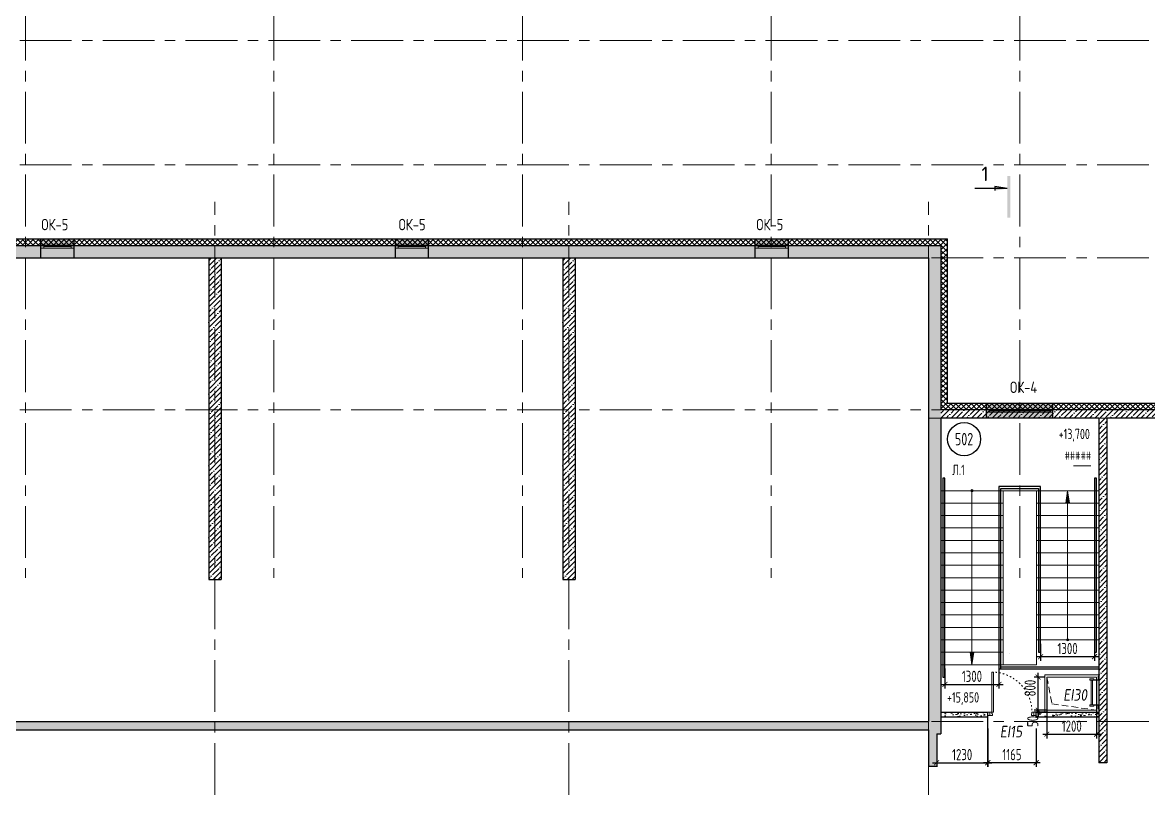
# Model space of a CAD drawing. Header units: millimetres. Extents: x -13407 to 8917537, y -2611 to 109271.
# Drawn here: x 29500 to 56677, y 18269 to 36828 of the extents above; entities that cross this region are included whole.
import ezdxf
from ezdxf import colors
from ezdxf.entities.mleader import LeaderData, LeaderLine
from ezdxf.enums import TextEntityAlignment as Align
from ezdxf.math import Vec2, Vec3

# ---------------------------------------------------------------- set-up
doc = ezdxf.new("R2010")
doc.units = ezdxf.units.MM
for name, pattern in [('ACAD_ISO03W100', [30, 12, -18]), ('CENTER', [2, 1.25, -0.25, 0.25, -0.25]), ('DASHED', [19.05, 12.7, -6.35]), ('HIDDEN2', [4.7625, 3.175, -1.5875])]:
    doc.linetypes.add(name, pattern=pattern)
doc.layers.get('Defpoints').update_dxf_attribs({"color": 6})
for name, color, linetype, lineweight in [('АР_Двери', 5, 'Continuous', 18), ('АР_Двери фасада', 1, 'Continuous', 15), ('АР_Лестницы', 250, 'Continuous', 15), ('АР_Лестницы ограждение', 94, 'Continuous', 25), ('АР_Маркер экспликации', 239, 'Continuous', 13), ('АР_Навесной фасад', 5, 'Continuous', 5), ('АР_Номер помещения', 1, 'Continuous', 25), ('АР_Окна БЛОК', 250, 'Continuous', 13), ('АР_Оси', 193, 'Continuous', 9), ('АР_Отметки', 250, 'Continuous', 15), ('АР_Перегородки газоблок', 165, 'Continuous', 30), ('АР_Перегородки газоблок_Штрих', 165, 'Continuous', 5), ('АР_Помещения_площадь', 19, 'Continuous', 9), ('АР_Размеры дверей', 15, 'Continuous', 0), ('АР_Разрезы', 175, 'Continuous', 9), ('АР_стены', 250, 'Continuous', 30), ('АР_Сущ Несущая стена', 202, 'Continuous', 30), ('АР_тонкая линия', 250, 'Continuous', 0), ('АР_Утеплитель', 250, 'Continuous', 9), ('АР_Штриховка монолит', 250, 'Continuous', 9), ('Маркировка ОКОН', 7, 'Continuous', 18), ('Специальное оборудование', 7, 'Continuous', 9), ('СТЕНЫ кирпич ЛИДЕР', 250, 'Continuous', 15)]:
    doc.layers.add(name, color=color, linetype=linetype, lineweight=lineweight)
doc.layers.add('АР_ПБ_Двери', color=7, linetype='Continuous', lineweight=15, true_color=0xdb0000)
doc.layers.add('Тонкая', color=7, linetype='Continuous')
doc.layers.get('Defpoints').off()
doc.styles.add('ISOCPEUR', font='isocpeur.ttf', dxfattribs={"width": 0.7})
doc.styles.add('METRO-STYLE', font='isocpeur.ttf', dxfattribs={"width": 0.9, "oblique": 15})
doc.styles.add('PDF ISOCPEUR', font='isocpeur.ttf')
doc.styles.get("Standard").update_dxf_attribs({"font": 'arial.ttf'})
doc.styles.add('Архитект', font='isocpeur.ttf', dxfattribs={"width": 0.8, "oblique": 8})
doc.dimstyles.new('R_100', dxfattribs={"dimtxt": 270, "dimasz": 120, "dimexe": 100, "dimexo": 0, "dimgap": 60, "dimtad": 1, "dimdec": 0, "dimrnd": 5, "dimzin": 0, "dimdsep": 46, "dimtxsty": 'ISOCPEUR', "dimblk": 'ARCHTICK', "dimcen": 0, "dimdle": 100, "dimclrd": 256, "dimclre": 256, "dimclrt": 256, "dimadec": 0, "dimazin": 0, "dimtfac": 2, "dimtdec": 0, "dimtofl": 0, "dimtmove": 1, "dimatfit": 3, "dimfxl": 1, "dimtvp": 3, "dimtolj": 1, "dimtzin": 0, "dimarcsym": 0})
pattern_1 = [(45, (-945096.63, 49153.53), (-61.871843, 61.871843), []), (135, (-945096.63, 49153.53), (-61.871843, -61.871843), [])]
pattern_2 = [(45, (-951587.81, 109999.9), (-123.743687, 123.743687), []), (45, (-951464.07, 109999.9), (-123.743687, 123.743687), [218.75, -43.75, 0, -43.75])]
pattern_3 = [(50, (-329554.61, -54935.75), (215.178055, -18.82564), [22.5, -247.5]), (355, (-329554.61, -54935.75), (-41.6254, 225.65764), [18, -198]), (100.451444, (-329536.68, -54937.32), (173.55265, 206.832), [19.12206, -210.34263]), (46.1842, (-329554.61, -54875.75), (320.1724, -49.65578), [33.75, -371.25]), (96.63564, (-329527.93, -54879.9), (280.39858, 292.23558), [28.6831, -315.51413]), (351.18416, (-329554.6, -54875.75), (280.39858, 292.23558), [27, -297]), (21, (-329524.61, -54890.75), (179.072116, -120.78567), [22.5, -247.5]), (326, (-329524.61, -54890.75), (72.9946, 217.54501), [18, -198]), (71.451445, (-329509.7, -54900.82), (252.06671, 96.75935), [19.12206, -210.34263]), (37.5, (-329554.615, -54935.754), (3.647957, 99.868156), [0, -195.6, 0, -201, 0, -198.75]), (7.5, (-329554.61, -54935.75), (78.92086, 118.323514), [0, -114.6, 0, -191.1, 0, -75.75]), (327.5, (-329621.515, -54935.754), (160.146731, -6.766462), [0, -75, 0, -234, 0, -310.5]), (317.5, (-329651.51, -54935.75), (174.95585, 30.031495), [0, -97.5, 0, -155.4, 0, -220.5])]

# ---------------------------------------------------------------- blocks, each defined once
blk = doc.blocks.new('*U15')
at = {"true_color": 0xffffff}
h = blk.add_hatch(color=7, dxfattribs=at)
h.dxf.hatch_style = 1
h.paths.add_polyline_path([(-1600, -140), (0, -140), (0, 220), (-1600, 220)])
at = {"lineweight": 30}
for p, q in [((-1600, -140), (-1600, 220)), ((0, -140), (0, 220))]:
    blk.add_line(p, q, dxfattribs=at)
for p, q in [((0, 220), (-1600, 220)), ((-1600, 70), (0, 70)), ((-1600, 0), (0, 0)), ((-1530, 0), (-1530, 70)), ((-1530, 35), (-70, 35)), ((-70, 0), (-70, 70)), ((-1600, -140), (0, -140)), ((-1600, -140), (-1600, -140)), ((-1600, -140), (-1600, -140)), ((0, -140), (0, -140)), ((0, -140), (0, -140))]:
    blk.add_line(p, q)
blk = doc.blocks.new('*U20')
at = {"true_color": 0xffffff}
h = blk.add_hatch(color=7, dxfattribs=at)
h.dxf.hatch_style = 1
h.paths.add_polyline_path([(-800, -240), (0, -240), (0, 220), (-800, 220)])
at = {"lineweight": 30}
for p, q in [((-800, -240), (-800, 220)), ((0, -240), (0, 220))]:
    blk.add_line(p, q, dxfattribs=at)
for p, q in [((0, 220), (-800, 220)), ((-800, 70), (0, 70)), ((-800, 0), (0, 0)), ((-730, 0), (-730, 70)), ((-730, 35), (-70, 35)), ((-70, 0), (-70, 70)), ((-800, -240), (0, -240)), ((-800, -240), (-800, -240)), ((-800, -240), (-800, -240)), ((0, -240), (0, -240)), ((0, -240), (0, -240))]:
    blk.add_line(p, q)
blk = doc.blocks.new('_DotSmall')
at = {"color": 0, "linetype": 'ByBlock', "const_width": 0.5}
blk.add_lwpolyline([(-0.0625, 0, 1), (0.0625, 0, 1)], format="xyb", close=True, dxfattribs=at)
blk = doc.blocks.new('A$C60573c2e')
at = {"layer": 'АР_Разрезы', "ltscale": 100}
h = blk.add_hatch(color=5, dxfattribs=at)
h.dxf.hatch_style = 1
h.paths.add_polyline_path([(59699, -43275), (59769, -43275), (59769, -42275), (59699, -42275)])
h.paths.add_polyline_path([(59398, -42625), (59699, -42575), (59398, -42575)])
h.paths.add_polyline_path([(59398, -42575), (59699, -42575), (59398, -42525)])
at = {"layer": 'АР_Разрезы', "color": 5, "lineweight": 25, "ltscale": 100}
for p, q in [((59699, -42575), (59398, -42525)), ((59398, -42525), (59398, -42625))]:
    blk.add_line(p, q, dxfattribs=at)
blk.add_lwpolyline([(59699, -42575), (58915, -42575)], dxfattribs=at)
at = {"layer": 'АР_Разрезы', "color": 5, "lineweight": 25, "ltscale": 100, "insert": (59249, -42045), "char_height": 350, "width": 583.33, "attachment_point": 3, "style": 'METRO-STYLE'}
blk.add_mtext('{\\Q0;\\W1;1}', dxfattribs=at)
blk = doc.blocks.new('_ArchTick')
at = {"color": 0, "linetype": 'ByBlock', "const_width": 0.15}
blk.add_lwpolyline([(-0.5, -0.5), (0.5, 0.5)], dxfattribs=at)
blk = doc.blocks.new('*D163')
at = {"layer": 'АР_Размеры дверей', "lineweight": -2, "ltscale": 100, "transparency": 16777216}
for p, q in [((52798, 19790), (52798, 18863)), ((53965, 19790), (53965, 18863)), ((54065, 18963), (52698, 18963))]:
    blk.add_line(p, q, dxfattribs=at)
at = {"layer": 'АР_Размеры дверей', "lineweight": -2, "ltscale": 100, "transparency": 16777216, "xscale": 120, "yscale": 120, "zscale": 120, "rotation": 180}
blk.add_blockref('_ArchTick', (52798, 18963), dxfattribs=at)
at = {"layer": 'АР_Размеры дверей', "lineweight": -2, "ltscale": 100, "transparency": 16777216, "xscale": 120, "yscale": 120, "zscale": 120}
blk.add_blockref('_ArchTick', (53965, 18963), dxfattribs=at)
at = {"layer": 'АР_Размеры дверей', "ltscale": 100, "transparency": 16777216, "insert": (53381, 19158), "char_height": 270, "attachment_point": 5, "style": 'ISOCPEUR'}
blk.add_mtext('\\A1;1165', dxfattribs=at)
blk = doc.blocks.new('*U81')
for points in [[(0, 0), (0, -80), (55, -80), (55, 0), (0, 0)], [(55, -80), (55, 0), (115, 0), (115, -40), (100, -40), (100, -80), (55, -80)], [(1115, -80), (1115, 0), (1055, 0), (1055, -40), (1070, -40), (1070, -80), (1115, -80)], [(1170, 0), (1170, -80), (1115, -80), (1115, 0), (1170, 0)]]:
    blk.add_lwpolyline(points)
blk.add_lwpolyline([(100, -80), (100, -1050), (140, -1050), (140, -80)], close=True)
at = {"linetype": 'ACAD_ISO03W100', "ltscale": 3}
blk.add_arc((100, -80), 970, 270, 0, dxfattribs=at)
blk = doc.blocks.new('*U82')
at = {"layer": 'АР_Номер помещения', "color": 7}
blk.add_circle((-17144, 1776), 400, dxfattribs=at)
at = {"layer": 'АР_Помещения_площадь', "color": 7}
blk.add_line((-14083, 1130), (-14505, 1130), dxfattribs=at)
at = {"color": 7, "style": 'ISOCPEUR', "width": 0.7, "flags": 1}
blk.add_attdef('КАТЕГОРИЯ', (-499, -2092), '', height=250, dxfattribs=at)
at = {"layer": 'АР_Номер помещения', "color": 7, "style": 'ISOCPEUR', "width": 0.7}
blk.add_attdef('НОМЕР_ПОМЕЩЕНИЯ', text='', height=300, dxfattribs=at).set_placement((-17144, 1776), align=Align.MIDDLE_CENTER)
at = {"layer": 'АР_Помещения_площадь', "color": 7, "style": 'ISOCPEUR', "width": 0.7}
blk.add_attdef('ПЛОЩАДЬ_ПОМЕЩЕНИЯ', text='', height=200, dxfattribs=at).set_placement((-14078, 1376), align=Align.MIDDLE_RIGHT)
at = {"layer": 'АР_Помещения_площадь', "color": 7, "lineweight": 30, "width": 0.7, "flags": 104}
blk.add_attdef('ИМЯ_ПОМЕЩЕНИЯ', text='', height=100, dxfattribs=at).set_placement((158, 1217), align=Align.MIDDLE_CENTER)
blk = doc.blocks.new('*D167')
at = {"layer": 'АР_Размеры дверей', "lineweight": -2, "ltscale": 100, "transparency": 16777216}
for p, q in [((52795, 20060), (52795, 18863)), ((51565, 19660), (51565, 18863)), ((51465, 18963), (52895, 18963))]:
    blk.add_line(p, q, dxfattribs=at)
at = {"layer": 'АР_Размеры дверей', "lineweight": -2, "ltscale": 100, "transparency": 16777216, "xscale": 120, "yscale": 120, "zscale": 120, "rotation": 180}
blk.add_blockref('_ArchTick', (51565, 18963), dxfattribs=at)
at = {"layer": 'АР_Размеры дверей', "lineweight": -2, "ltscale": 100, "transparency": 16777216, "xscale": 120, "yscale": 120, "zscale": 120}
blk.add_blockref('_ArchTick', (52795, 18963), dxfattribs=at)
at = {"layer": 'АР_Размеры дверей', "ltscale": 100, "transparency": 16777216, "insert": (52180, 19158), "char_height": 270, "attachment_point": 5, "style": 'ISOCPEUR'}
blk.add_mtext('\\A1;1230', dxfattribs=at)
blk = doc.blocks.new('*D132')
at = {"layer": 'АР_Размеры дверей', "lineweight": -2, "ltscale": 100, "transparency": 16777216}
for p, q in [((54230, 20230), (53915, 20230)), ((54230, 20180), (53915, 20180)), ((54015, 20230), (54015, 20350)), ((54015, 20180), (54015, 20060))]:
    blk.add_line(p, q, dxfattribs=at)
at = {"layer": 'АР_Размеры дверей', "lineweight": -2, "ltscale": 100, "transparency": 16777216, "xscale": 120, "yscale": 120, "zscale": 120}
for p, rotation in [((54015, 20230), 270), ((54015, 20180), 90)]:
    blk.add_blockref('_ArchTick', p, dxfattribs=dict(at, rotation=rotation))
at = {"layer": 'АР_Размеры дверей', "ltscale": 100, "transparency": 16777216, "insert": (53884, 19960), "char_height": 270, "attachment_point": 5, "rotation": 90, "style": 'ISOCPEUR'}
blk.add_mtext('\\A1;50', dxfattribs=at)
blk = doc.blocks.new('*D133')
at = {"layer": 'АР_Размеры дверей', "lineweight": -2, "ltscale": 100, "transparency": 16777216}
for p, q in [((54180, 21030), (53915, 21030)), ((54015, 20130), (54015, 21130)), ((54230, 20230), (53915, 20230))]:
    blk.add_line(p, q, dxfattribs=at)
at = {"layer": 'АР_Размеры дверей', "lineweight": -2, "ltscale": 100, "transparency": 16777216, "xscale": 120, "yscale": 120, "zscale": 120}
for p, rotation in [((54015, 21030), 90), ((54015, 20230), 270)]:
    blk.add_blockref('_ArchTick', p, dxfattribs=dict(at, rotation=rotation))
at = {"layer": 'АР_Размеры дверей', "ltscale": 100, "transparency": 16777216, "insert": (53820, 20764), "char_height": 270, "attachment_point": 5, "rotation": 90, "style": 'ISOCPEUR'}
blk.add_mtext('\\A1;800', dxfattribs=at)
blk = doc.blocks.new('*D134')
at = {"layer": 'АР_Размеры дверей', "lineweight": -2, "ltscale": 100, "transparency": 16777216}
for p, q in [((54225, 20948), (54225, 19551)), ((55425, 20948), (55425, 19551)), ((54125, 19651), (55525, 19651))]:
    blk.add_line(p, q, dxfattribs=at)
at = {"layer": 'АР_Размеры дверей', "lineweight": -2, "ltscale": 100, "transparency": 16777216, "xscale": 120, "yscale": 120, "zscale": 120, "rotation": 180}
blk.add_blockref('_ArchTick', (54225, 19651), dxfattribs=at)
at = {"layer": 'АР_Размеры дверей', "lineweight": -2, "ltscale": 100, "transparency": 16777216, "xscale": 120, "yscale": 120, "zscale": 120}
blk.add_blockref('_ArchTick', (55425, 19651), dxfattribs=at)
at = {"layer": 'АР_Размеры дверей', "ltscale": 100, "transparency": 16777216, "insert": (54825, 19846), "char_height": 270, "attachment_point": 5, "style": 'ISOCPEUR'}
blk.add_mtext('\\A1;1200', dxfattribs=at)
blk = doc.blocks.new('*U97')
h = blk.add_hatch(color=256)
h.dxf.hatch_style = 1
edge = h.paths.add_edge_path()
edge.add_arc((0, 0), 27.6, 359.64, 719.64)
h = blk.add_hatch(color=256)
h.dxf.hatch_style = 1
h.paths.add_polyline_path([(3300, -44), (3300, 44), (3600, 0)])
blk.add_line((3600, 0), (0, 0))
blk.add_lwpolyline([(3300, 44), (3300, -44), (3600, 0), (3300, 44)])
blk.add_circle((0, 0), 27.6)
blk = doc.blocks.new('*U98')
h = blk.add_hatch(color=256)
h.dxf.hatch_style = 1
edge = h.paths.add_edge_path()
edge.add_arc((0, 0), 27.6, 359.64, 719.64)
h = blk.add_hatch(color=256)
h.dxf.hatch_style = 1
h.paths.add_polyline_path([(3900, -44), (3900, 44), (4200, 0)])
blk.add_line((4200, 0), (0, 0))
blk.add_lwpolyline([(3900, 44), (3900, -44), (4200, 0), (3900, 44)])
blk.add_circle((0, 0), 27.6)
blk = doc.blocks.new('*D165')
at = {"layer": 'АР_Размеры дверей', "lineweight": -2, "ltscale": 100, "transparency": 16777216}
for p, q in [((55375, 22171), (55375, 21423)), ((54073, 21830), (54073, 21423)), ((53973, 21523), (55475, 21523))]:
    blk.add_line(p, q, dxfattribs=at)
at = {"layer": 'АР_Размеры дверей', "lineweight": -2, "ltscale": 100, "transparency": 16777216, "xscale": 120, "yscale": 120, "zscale": 120, "rotation": 180}
blk.add_blockref('_ArchTick', (54073, 21523), dxfattribs=at)
at = {"layer": 'АР_Размеры дверей', "lineweight": -2, "ltscale": 100, "transparency": 16777216, "xscale": 120, "yscale": 120, "zscale": 120}
blk.add_blockref('_ArchTick', (55375, 21523), dxfattribs=at)
at = {"layer": 'АР_Размеры дверей', "ltscale": 100, "transparency": 16777216, "insert": (54724, 21718), "char_height": 270, "attachment_point": 5, "style": 'ISOCPEUR'}
blk.add_mtext('\\A1;1300', dxfattribs=at)
blk = doc.blocks.new('*D166')
at = {"layer": 'АР_Размеры дверей', "lineweight": -2, "ltscale": 100, "transparency": 16777216}
for p, q in [((51765, 21240), (51765, 20753)), ((53067, 21229), (53067, 20753)), ((51665, 20853), (53167, 20853))]:
    blk.add_line(p, q, dxfattribs=at)
at = {"layer": 'АР_Размеры дверей', "lineweight": -2, "ltscale": 100, "transparency": 16777216, "xscale": 120, "yscale": 120, "zscale": 120, "rotation": 180}
blk.add_blockref('_ArchTick', (51765, 20853), dxfattribs=at)
at = {"layer": 'АР_Размеры дверей', "lineweight": -2, "ltscale": 100, "transparency": 16777216, "xscale": 120, "yscale": 120, "zscale": 120}
blk.add_blockref('_ArchTick', (53067, 20853), dxfattribs=at)
at = {"layer": 'АР_Размеры дверей', "ltscale": 100, "transparency": 16777216, "insert": (52416, 21048), "char_height": 270, "attachment_point": 5, "style": 'ISOCPEUR'}
blk.add_mtext('\\A1;1300', dxfattribs=at)
blk = doc.blocks.new('A$C9b338701')
at = {"layer": 'Специальное оборудование'}
for p, q in [((-95.2875, 208.6161), (-95.2875, 217.5096)), ((-95.2875, 217.5096), (0, 217.5096)), ((-8.8935, 208.6161), (-95.2875, 208.6161)), ((0, 96.8121), (-31.7625, 96.8121)), ((-31.7625, 96.8121), (-31.7625, 0)), ((-31.7625, 0), (0, 0)), ((-8.8935, 96.8121), (-8.8935, 208.6161)), ((0, 217.5096), (0, 96.8121)), ((0, 0), (0, 96.8121)), ((598.775, 64.5414), (0, 64.5414)), ((0, 39.1314), (598.775, 39.1314)), ((598.775, 217.5096), (694.0625, 217.5096)), ((598.775, 96.8121), (598.775, 217.5096)), ((630.5375, 96.8121), (598.775, 96.8121)), ((598.775, 96.8121), (598.775, 0)), ((598.775, 0), (630.5375, 0)), ((694.0625, 208.6161), (607.6685, 208.6161)), ((607.6685, 208.6161), (607.6685, 96.8121)), ((630.5375, 0), (630.5375, 96.8121)), ((694.0625, 217.5096), (694.0625, 208.6161))]:
    blk.add_line(p, q, dxfattribs=at)

msp = doc.modelspace()

# ---------------------------------------------------------------- hatches: boundary and pattern name
at = {"layer": 'АР_Перегородки газоблок_Штрих', "ltscale": 100}
h = msp.add_hatch(dxfattribs=at)
h.set_pattern_fill('AR-CONC', color=256, scale=30)
h.set_pattern_definition(pattern_3)
h.paths.add_polyline_path([(52795, 20180), (52756.1, 20180), (51665, 20180), (51665, 20060), (52795, 20060)])
h = msp.add_hatch(dxfattribs=at)
h.set_pattern_fill('AR-CONC', color=256, scale=30)
h.set_pattern_definition(pattern_3)
h.paths.add_polyline_path([(55475, 20180), (53965, 20180), (53965, 20060), (55475, 20060)])
at = {"layer": 'АР_Утеплитель', "ltscale": 100}
h = msp.add_hatch(dxfattribs=at)
h.set_pattern_fill('ANSI37', color=256, scale=700)
h.set_pattern_definition(pattern_1)
edge = h.paths.add_edge_path()
edge.add_line((38990.3, 11040), (39140.7, 11040))
edge.add_arc((34350.7, 11337), 4799.2, 356.45146, 359.43836)
edge.add_line((39149.7, 11290), (47385, 11290))
edge.add_line((47385, 11290), (47385, 6100))
edge.add_line((47385, 6100), (55265, 6100))
edge.add_line((55265, 6100), (55265, -250))
edge.add_line((55265, -250), (68665, -250))
edge.add_line((68665, -250), (68665, 9760))
edge.add_line((68665, 9760), (62315, 9760))
edge.add_line((62315, 9760), (62315, 27630))
edge.add_line((62315, 27630), (51815, 27630))
edge.add_line((51815, 27630), (51815, 31595))
edge.add_line((51815, 31595), (16715, 31595))
edge.add_line((16715, 31595), (16715, 27630))
edge.add_line((16715, 27630), (11889.8, 27630))
edge.add_line((11889.8, 27630), (11889.8, 27480))
edge.add_line((11889.8, 27480), (16865, 27480))
edge.add_line((16865, 27480), (16865, 31445))
edge.add_line((16865, 31445), (51665, 31445))
edge.add_line((51665, 31445), (51665, 27480))
edge.add_line((51665, 27480), (62165, 27480))
edge.add_line((62165, 27480), (62165, 9610))
edge.add_line((62165, 9610), (68515, 9610))
edge.add_line((68515, 9610), (68515, -100))
edge.add_line((68515, -100), (55415, -100))
edge.add_line((55415, -100), (55415, 6250))
edge.add_line((55415, 6250), (47535, 6250))
edge.add_line((47535, 6250), (47535, 11440))
edge.add_line((47535, 11440), (38999.7, 11440))
edge.add_arc((34187.5, 11353.5), 4812.9, -3.73457, 1.02993, ccw=False)
h = msp.add_hatch(dxfattribs=at)
h.set_pattern_fill('ANSI37', color=256, scale=700)
h.set_pattern_definition(pattern_1)
edge = h.paths.add_edge_path()
edge.add_line((29537.4, 11040.6), (29687.4, 11040))
edge.add_arc((-4495.8, 11240), 34183.8, 359.66478, 360.33522)
edge.add_line((29687.4, 11440), (21120, 11440))
edge.add_line((21120, 11440), (21120, 6250))
edge.add_line((21120, 6250), (13000, 6250))
edge.add_line((13000, 6250), (13000, -100))
edge.add_line((13000, -100), (-100, -100))
edge.add_line((-100, -100), (-100, 9610))
edge.add_line((-100, 9610), (6250, 9610))
edge.add_line((6250, 9610), (6250, 27480))
edge.add_line((6250, 27480), (16865, 27480))
edge.add_line((16865, 27480), (16865, 27630))
edge.add_line((16865, 27630), (6100, 27630))
edge.add_line((6100, 27630), (6100, 9760))
edge.add_line((6100, 9760), (-250, 9760))
edge.add_line((-250, 9760), (-250, -250))
edge.add_line((-250, -250), (13150, -250))
edge.add_line((13150, -250), (13150, 6100))
edge.add_line((13150, 6100), (21270, 6100))
edge.add_line((21270, 6100), (21270, 11290))
edge.add_line((21270, 11290), (29537.4, 11290))
edge.add_arc((-974420.1, 11227.6), 1003957.4, -0.0106768, 0.0035589, ccw=False)
at = {"layer": 'АР_Штриховка монолит', "ltscale": 100}
h = msp.add_hatch(dxfattribs=at)
h.set_pattern_fill('ANSI35', color=256, scale=700)
h.set_pattern_definition(pattern_2)
h.paths.add_polyline_path([(17995, 19760), (17995, 19960), (17165, 19960), (17165, 31145), (51365, 31145), (51365, 31445), (16865, 31445), (16865, 27480), (16865, 27280), (16865, 19960), (16965, 19960), (16965, 18870), (17165, 18870), (17165, 19760)])
h.paths.add_polyline_path([(19995, 19960), (19995, 19760), (20920, 19760), (20920, 18660), (21120, 18660), (21120, 19760), (40410, 19760), (40410, 19960)])
h = msp.add_hatch(dxfattribs=at)
h.set_pattern_fill('ANSI35', color=256, scale=700)
h.set_pattern_definition(pattern_2)
h.paths.add_polyline_path([(51665, 31445), (51365, 31445), (51365, 31145), (51365, 19960), (40410, 19960), (40410, 19760), (47535, 19760), (47735, 19760), (51365, 19760), (51365, 18877.5), (51565, 18877.5), (51565, 19660), (51665, 19660), (51665, 27280), (51665, 27280.3), (51665, 27480.3), (51665, 27480)])
h = msp.add_hatch(dxfattribs=at)
h.set_pattern_fill('ANSI35', color=256, scale=700)
h.set_pattern_definition([(45, (-940207.81, 121934.54), (-123.743687, 123.743687), []), (45, (-940084.07, 121934.54), (-123.743687, 123.743687), [218.75, -43.75, 0, -43.75])])
h.paths.add_polyline_path([(34295, 31145), (33995, 31145), (33995, 23384.6), (34295, 23384.6)])
h = msp.add_hatch(dxfattribs=at)
h.set_pattern_fill('ANSI35', color=256, scale=700)
h.set_pattern_definition([(45, (-931662.81, 121934.54), (-123.743687, 123.743687), []), (45, (-931539.07, 121934.54), (-123.743687, 123.743687), [218.75, -43.75, 0, -43.75])])
h.paths.add_polyline_path([(42840, 31145), (42540, 31145), (42540, 23384.6), (42840, 23384.6)])
h = msp.add_hatch(dxfattribs=at)
h.set_pattern_fill('ANSI35', color=256, scale=700)
h.set_pattern_definition(pattern_2)
h.paths.add_polyline_path([(62165, 27480), (51665, 27480), (51665, 27280), (55475, 27280), (55475.1, 18959.6), (55675.1, 18959.6), (55675, 27280), (61965, 27280), (62165, 27280)])

# ---------------------------------------------------------------- linework, layer by layer
at = {"layer": 'АР_Двери', "ltscale": 75}
for points in [[(54175, 20180), (55475, 20180), (55475, 21080), (54175, 21080)], [(54225, 20230), (55425, 20230), (55425, 21030), (54225, 21030)], [(54225, 20230), (55425, 20230), (55425, 21030), (54225, 21030)]]:
    msp.add_lwpolyline(points, close=True, dxfattribs=at)
at = {"layer": 'АР_Двери фасада', "linetype": 'HIDDEN2', "lineweight": 15, "ltscale": 50}
msp.add_lwpolyline([(54225, 21030), (54348, 20383.6), (55425, 20230)], dxfattribs=at)
at = {"layer": 'АР_Лестницы', "color": 18, "ltscale": 100, "true_color": 0x000000}
for p, q in [((53972.7, 25528.5), (51665, 25528.6)), ((55475, 25528.6), (53972.6, 25528.6)), ((53167.4, 25228.6), (51665, 25228.6)), ((55475, 25228.6), (53972.6, 25228.6)), ((53167.4, 24928.6), (51665, 24928.6)), ((55475, 24928.6), (53972.6, 24928.6)), ((53167.4, 24628.6), (51665, 24628.6)), ((55475, 24628.6), (53972.6, 24628.6)), ((53167.4, 24328.6), (51665, 24328.6)), ((55475, 24328.6), (53972.6, 24328.6)), ((53167.4, 24028.6), (51665, 24028.6)), ((55475, 24028.6), (53972.6, 24028.6)), ((53167.4, 23728.6), (51665, 23728.6)), ((55475, 23728.6), (53972.6, 23728.6)), ((53167.4, 23428.6), (51665, 23428.6)), ((55475, 23428.6), (53972.6, 23428.6)), ((53167.4, 23128.6), (51665, 23128.6)), ((55475, 23128.6), (53972.6, 23128.6)), ((53167.4, 22828.6), (51665, 22828.6)), ((55475, 22828.6), (53972.6, 22828.6)), ((53167.4, 22528.6), (51665, 22528.6)), ((55475, 22528.6), (53972.6, 22528.6)), ((53167.4, 22228.6), (51665, 22228.6)), ((55475, 22228.6), (53972.6, 22228.6)), ((53167.4, 21928.6), (51665, 21928.6)), ((55475, 21928.6), (53972.6, 21928.6)), ((53167.4, 21628.6), (51665, 21628.6)), ((53167.4, 21328.6), (51665, 21328.6)), ((53167.6, 21328.6), (53972.7, 21328.6))]:
    msp.add_line(p, q, dxfattribs=at)
at = {"layer": 'АР_Лестницы', "ltscale": 100}
for points in [[(53167.6, 21328.6), (53167.6, 25528.5)], [(53972.6, 21328.6), (53972.7, 25528.6)]]:
    msp.add_lwpolyline(points, dxfattribs=at)
at = {"layer": 'АР_Лестницы ограждение', "ltscale": 100}
for p, q in [((53117.4, 21279.6), (55475.1, 21279.6)), ((53117.4, 21229.6), (55475.1, 21229.6))]:
    msp.add_line(p, q, dxfattribs=at)
for points in [[(51715.3, 21028.6), (51765.3, 21028.6), (51765.3, 25828.7), (51715.3, 25828.7)], [(55375, 21628.6), (55425, 21628.6), (55425, 25830.9), (55375, 25830.9)]]:
    msp.add_lwpolyline(points, close=True, dxfattribs=at)
for points in [[(53117.4, 25578.5), (54022.6, 25578.5), (54022.6, 23870.9), (54022.6, 21628.6), (54072.6, 21628.6), (54072.6, 23870.9), (54072.6, 25628.5), (53067.4, 25628.5)], [(53067.4, 25628.5), (53067.4, 21228.6), (53117.4, 21228.6), (53117.4, 25578.5)], [(53323.1, 21607.3), (53323.1, 21607.3)]]:
    msp.add_lwpolyline(points, dxfattribs=at)
at = {"layer": 'АР_Навесной фасад', "ltscale": 100}
for p, q in [((16705, 31605), (51825, 31605)), ((16715, 31595), (51815, 31595)), ((51815, 31595), (51815, 27630)), ((51825, 31605), (51825, 27640)), ((62315, 27630), (51815, 27630)), ((62325, 27640), (51825, 27640))]:
    msp.add_line(p, q, dxfattribs=at)
at = {"layer": 'АР_Оси', "linetype": 'CENTER', "ltscale": 1000}
for p, q in [((29569.9, 79157.5), (29569.9, 23425.1)), ((35569.9, 79157.5), (35569.9, 23425.1)), ((41569.9, 79157.5), (41569.9, 23425.1)), ((47569.9, 79157.5), (47569.9, 23425.1)), ((53569.9, 79157.5), (53569.9, 23425.1)), ((-12563.8, 36395), (70614.6, 36395)), ((-12563.8, 33395), (70614.6, 33395)), ((34145, -1811.3), (34145, 32496.2)), ((42685, -1811.3), (42685, 32496.2)), ((51365, -1811.3), (51365, 32496.2)), ((-12563.8, 31145), (70614.6, 31145)), ((-12563.8, 27480), (71033.4, 27480)), ((-12563.8, 19960), (71033.4, 19960)), ((-12563.8, 19960), (71033.4, 19960))]:
    msp.add_line(p, q, dxfattribs=at)
at = {"layer": 'АР_Перегородки газоблок', "ltscale": 100}
for points in [[(51665, 20180), (52795, 20180)], [(52795, 20180), (52795, 20060)], [(53965, 20180), (55475, 20180)], [(53965, 20060), (53965, 20180)], [(52795, 20060), (51665, 20060)], [(55475, 20060), (53965, 20060)]]:
    msp.add_lwpolyline(points, dxfattribs=at)
at = {"layer": 'АР_стены', "linetype": 'DASHED', "lineweight": 15, "ltscale": 200}
msp.add_lwpolyline([(54225, 20230), (55425, 20230), (55425, 21030), (54225, 21030)], close=True, dxfattribs=at)
at = {"layer": 'АР_Сущ Несущая стена', "ltscale": 100}
for p, q in [((16865, 31445), (51665, 31445)), ((51665, 31445), (51665, 27480)), ((17165, 31145), (51365, 31145)), ((33995, 31145), (33995, 23384.6)), ((34295, 31145), (34294.9, 23384.6)), ((42540, 31145), (42540, 23384.6)), ((42840, 31145), (42840, 23384.6)), ((51365, 31145), (51365, 19960)), ((62165, 27480), (51665, 27480)), ((51665, 27280), (51665, 19660)), ((55475, 27280), (51665, 27280)), ((55475, 27280), (55475, 18959.6)), ((61965, 27280), (55675, 27280)), ((55675, 27280), (55675, 18959.6)), ((33995, 23384.6), (34295, 23384.6)), ((42540, 23384.6), (42840, 23384.6)), ((19995, 19960), (51365, 19960)), ((21120, 19760), (51365, 19760)), ((51365, 19760), (51365, 18877.5)), ((51565, 19660), (51665, 19660)), ((51565, 19660), (51565, 18877.5)), ((51365, 18877.5), (51565, 18877.5)), ((55675, 18959.6), (55475, 18959.6))]:
    msp.add_line(p, q, dxfattribs=at)
at = {"layer": 'АР_тонкая линия', "color": 18, "ltscale": 100, "true_color": 0x000000}
msp.add_lwpolyline([(17165, 31145), (51365, 31145), (51365, 27280), (61965, 27280), (61965, 9410), (68315.4, 9410), (68315.4, 100), (55615, 100), (55615, 6450), (47735, 6450), (47735, 11640), (38600.8, 11640)], dxfattribs=at)
at = {"layer": 'СТЕНЫ кирпич ЛИДЕР', "linetype": 'Continuous', "ltscale": 100}
msp.add_lwpolyline([(43578, 31148.3), (43698, 31148.3)], dxfattribs=at)

# ---------------------------------------------------------------- block references
at = {"layer": 'Defpoints', "color": 3, "lineweight": 30, "ltscale": 100, "rotation": 270}
msp.add_blockref('A$C9b338701', (55257.8, 20956.5), dxfattribs=at)
at = {"layer": 'АР_Двери', "xscale": -1, "rotation": 180}
msp.add_blockref('*U81', (52795, 20100), dxfattribs=at)
at = {"layer": 'АР_Лестницы', "ltscale": 100, "xscale": -1}
for name, p, rotation in [('*U98', (52416.2, 25528.5), 90), ('*U97', (54723.8, 21928.6), 270)]:
    msp.add_blockref(name, p, dxfattribs=dict(at, rotation=rotation))
at = {"layer": 'АР_Маркер экспликации', "color": 7}
ref = msp.add_blockref('*U82', (69370.3, 24997.2), dxfattribs=at)
ref.add_attrib('НОМЕР_ПОМЕЩЕНИЯ', '502', dxfattribs={"layer": 'АР_Номер помещения', "color": 7, "height": 300, "style": 'ISOCPEUR', "width": 0.7}).set_placement((52226, 26773), align=Align.MIDDLE_CENTER)
ref.add_attrib('ПЛОЩАДЬ_ПОМЕЩЕНИЯ', '#####', dxfattribs={"layer": 'АР_Помещения_площадь', "color": 7, "height": 200, "style": 'ISOCPEUR', "width": 0.7}).set_placement((55292.3, 26373.3), align=Align.MIDDLE_RIGHT)
at = {"layer": 'АР_Окна БЛОК'}
for name, p in [('*U20', (30745, 31385)), ('*U20', (39300, 31385)), ('*U20', (47985, 31385)), ('*U15', (54370, 27420))]:
    msp.add_blockref(name, p, dxfattribs=at)
at = {"layer": 'Тонкая', "color": 31, "ltscale": 100, "true_color": 0xfecc66}
msp.add_blockref('A$C60573c2e', (-6430.1, 75395), dxfattribs=at)

# ---------------------------------------------------------------- texts
at = {"layer": 'АР_ПБ_Двери', "lineweight": 35, "char_height": 280, "width": 1520.109, "attachment_point": 5, "style": 'Архитект'}
for s, insert in [('{\\W0.85;EI30}', (54909.2, 20599.7, -3.9)), ('{\\W0.85;EI15}', (53360.8, 19713.6, -3.9))]:
    msp.add_mtext(s, dxfattribs=dict(at, insert=insert))
at = {"layer": 'Маркировка ОКОН', "lineweight": 0, "char_height": 275.423, "width": 468.272, "attachment_point": 9, "rotation": 359.99779, "style": 'PDF ISOCPEUR'}
for s, insert in [('{\\W0.8;ОК-5}', (30605.8, 31812.5, -0.2)), ('{\\W0.8;ОК-5}', (39229.9, 31812.5, -0.2)), ('{\\W0.8;ОК-5}', (47862.9, 31812.5, -0.2)), ('{\\W0.8;ОК-4}', (53992.2, 27884.8))]:
    msp.add_mtext(s, dxfattribs=dict(at, insert=insert))

# ---------------------------------------------------------------- dimensions: what is measured, and where the dimension line sits
at = {"layer": 'АР_Размеры дверей', "ltscale": 100}
for base, p1, p2, override, picture, middle in [((55375, 21522.6), (54072.6, 21829.5), (55375, 22170.9), {"dimpost": '\\X', "dimfxl": 2.5, "dimarcsym": 1}, '*D165', (54723.8, 21717.6)), ((53067.4, 20852.7), (51765.3, 21239.7), (53067.4, 21228.6), {"dimpost": '\\X', "dimfxl": 2.5, "dimarcsym": 1}, '*D166', (52416.3, 21047.7)), ((55425, 19650.7), (54225, 20948), (55425, 20948), {"dimpost": '\\X', "dimfxl": 2.5, "dimarcsym": 2}, '*D134', (54825, 19845.7)), ((52795, 18963.4), (51565, 19660), (52795, 20060), {"dimpost": '\\X', "dimfxl": 2.5, "dimarcsym": 2}, '*D167', (52180, 19158.4)), ((52798, 18963.4), (53965, 19790), (52798, 19790), {"dimpost": '\\X', "dimfxl": 2.5, "dimarcsym": 2}, '*D163', (53381.5, 19158.4))]:
    dim = msp.add_linear_dim(base=base, p1=p1, p2=p2, dimstyle='R_100', override=override, dxfattribs=at)
    dim.commit()
    dim.dimension.update_dxf_attribs({"geometry": picture, "text_midpoint": middle})
for base, p1, p2, picture, middle in [((54015.2, 21030), (54230.4, 20230), (54180.3, 21030), '*D133', (54015.2, 20763.9)), ((54015.2, 20230), (54230.4, 20180), (54230.4, 20230), '*D132', (54079.1, 19960))]:
    dim = msp.add_linear_dim(base=base, p1=p1, p2=p2, angle=90, dimstyle='R_100', override={"dimpost": '\\X', "dimfxl": 2.5, "dimarcsym": 2}, dxfattribs=at)
    dim.commit()
    dim.dimension.update_dxf_attribs({"geometry": picture, "text_midpoint": middle, "dimtype": 160})

# ---------------------------------------------------------------- leaders
at = {"layer": 'АР_Отметки'}
ml = msp.add_multileader_mtext('Standard', dxfattribs=at)
ml.set_content('+13,700', color=256, style='ISOCPEUR')
ml.set_leader_properties(color=256, linetype='Continuous', lineweight=-1)
ml.set_arrow_properties(name='DOTSMALL')
ml.build(insert=Vec2(0, 0))
ml.multileader.update_dxf_attribs({"has_text_frame": 1, "text_left_attachment_type": 4, "text_right_attachment_type": 4, "dogleg_length": 100, "arrow_head_size": 180})
ctx = ml.context
ctx.base_point, ctx.char_height, ctx.arrow_head_size, ctx.landing_gap_size, ctx.plane_origin = Vec3(54460.3, 26688.1), 250, 180, 50, Vec3(54210.9, 26027.3)
ctx.left_attachment, ctx.right_attachment = 4, 4
notes = []
notes.append((ctx, [(0, (0, 0, 0), (0, 0), (1, 0), 1, [])]))
ctx.mtext.insert, ctx.mtext.width, ctx.mtext.line_spacing_style, ctx.mtext.flow_direction = Vec3(54510.3, 27021.5), 852.697, 2, 5
ml = msp.add_multileader_mtext('Standard', dxfattribs=at)
ml.set_content('Л.1', color=256, style='ISOCPEUR')
ml.set_leader_properties(color=256, linetype='Continuous', lineweight=-1)
ml.set_arrow_properties(name='DOTSMALL')
ml.build(insert=Vec2(0, 0))
ml.multileader.update_dxf_attribs({"has_text_frame": 1, "text_left_attachment_type": 4, "text_right_attachment_type": 4, "dogleg_length": 100, "arrow_head_size": 180})
ctx = ml.context
ctx.base_point, ctx.char_height, ctx.arrow_head_size, ctx.landing_gap_size, ctx.plane_origin = Vec3(51892.5, 25820.8, 0), 250, 180, 50, Vec3(38996.5, 13280, 0)
ctx.left_attachment, ctx.right_attachment = 4, 4
notes.append((ctx, [(0, (0, 0, 0), (0, 0), (1, 0), 1, [])]))
ctx.mtext.insert, ctx.mtext.width, ctx.mtext.line_spacing_style, ctx.mtext.flow_direction = Vec3(51942.5, 26154.2, 0), 852.697, 2, 5
ml = msp.add_multileader_mtext('Standard', dxfattribs=at)
ml.set_content('+15,850', color=256, style='ISOCPEUR')
ml.set_leader_properties(color=256, linetype='Continuous', lineweight=-1)
ml.set_arrow_properties(name='DOTSMALL')
ml.build(insert=Vec2(0, 0))
ml.multileader.update_dxf_attribs({"has_text_frame": 1, "text_left_attachment_type": 4, "text_right_attachment_type": 4, "dogleg_length": 100, "arrow_head_size": 180})
ctx = ml.context
ctx.base_point, ctx.char_height, ctx.arrow_head_size, ctx.landing_gap_size, ctx.plane_origin = Vec3(51765.3, 20331.7), 250, 180, 50, Vec3(52690.3, 17988.1)
ctx.left_attachment, ctx.right_attachment = 4, 4
notes.append((ctx, [(0, (0, 0, 0), (0, 0), (1, 0), 1, [])]))
ctx.mtext.insert, ctx.mtext.width, ctx.mtext.line_spacing_style, ctx.mtext.flow_direction = Vec3(51815.3, 20665.1), 852.697, 2, 5
for ctx, leaders in notes:
    for number, flags, end, landing, length, lines in leaders:
        leader = LeaderData()
        leader.index, (leader.has_last_leader_line, leader.has_dogleg_vector, leader.attachment_direction) = number, flags
        leader.last_leader_point, leader.dogleg_vector, leader.dogleg_length = Vec3(end), Vec3(landing), length
        for number, points, colour, breaks in lines:
            line = LeaderLine()
            line.index, line.vertices, line.color, line.breaks = number, Vec3.list(points), colors.encode_raw_color(colour), breaks
            leader.lines.append(line)
        ctx.leaders.append(leader)

doc.saveas('drawing.dxf')
